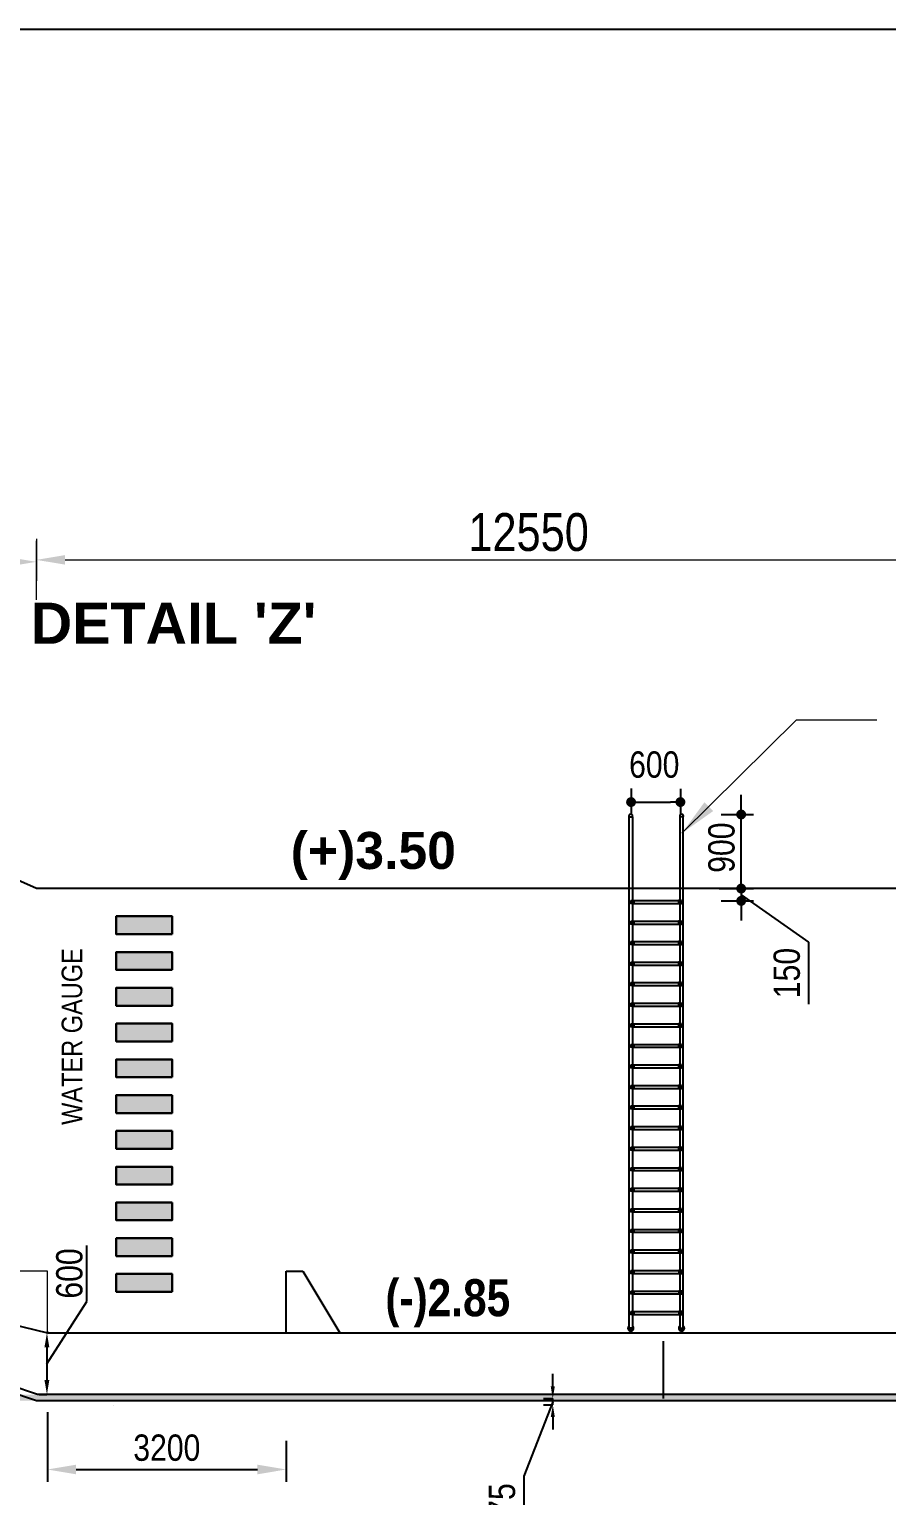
# Model space of a CAD drawing. Extents: x -119161 to 3778985, y -614964 to -70183.
# Drawn here: x 2752945 to 2763372, y -253453 to -235629 of the extents above; entities that cross this region are included whole.
import ezdxf

# ---------------------------------------------------------------- set-up
doc = ezdxf.new("R2010")
doc.units = 0
doc.header["$MEASUREMENT"] = 0
doc.linetypes.add('DASHED', pattern=[0.75, 0.5, -0.25])
doc.layers.get('0').update_dxf_attribs({"linetype": 'CONTINUOUS'})
doc.layers.get('DEFPOINTS').update_dxf_attribs({"linetype": 'CONTINUOUS'})
for name, color, linetype, lineweight in [('CAR', 5, 'CONTINUOUS', 18), ('Dim', 7, 'CONTINUOUS', 9), ('Dimension', 8, 'CONTINUOUS', 18), ('line2', 3, 'CONTINUOUS', 30)]:
    doc.layers.add(name, color=color, linetype=linetype, lineweight=lineweight)
for name, color, linetype in [('LINE', 7, 'CONTINUOUS'), ('TEXT', 10, 'CONTINUOUS'), ('Water Ladder', 2, 'CONTINUOUS')]:
    doc.layers.add(name, color=color, linetype=linetype)
doc.styles.add('1-2', font='arial.ttf')
doc.styles.add('ARIAL', font='ARIALN.TTF')
doc.styles.add('DIM', font='isocp3.shx')
doc.styles.add('dimText', font='ARIALN.TTF')
doc.styles.add('text', font='ARIALN.TTF', dxfattribs={"height": 1.6})
doc.dimstyles.new('dim_150', dxfattribs={"dimtxt": 300, "dimasz": 300, "dimexe": 300, "dimexo": 100, "dimgap": 100, "dimtad": 1, "dimdec": 0, "dimzin": 0, "dimdsep": 46, "dimtxsty": 'DIM', "dimcen": 150, "dimclrd": 5, "dimclre": 5, "dimclrt": 7, "dimadec": 0, "dimazin": 0, "dimtfac": 1, "dimtdec": 0, "dimtmove": 0, "dimatfit": 3, "dimfxl": 20, "dimtolj": 1, "dimtzin": 0, "dimarcsym": 0})
doc.dimstyles.new('dim_230', dxfattribs={"dimtxt": 460, "dimasz": 460, "dimexe": 230, "dimexo": 100, "dimgap": 100, "dimtad": 1, "dimdec": 0, "dimzin": 0, "dimdsep": 46, "dimtxsty": 'dimText', "dimcen": 0.09, "dimclrd": 256, "dimclre": 256, "dimclrt": 7, "dimadec": 0, "dimazin": 0, "dimtfac": 1, "dimtdec": 0, "dimtofl": 0, "dimtmove": 0, "dimatfit": 3, "dimfxl": 1, "dimtolj": 1, "dimtzin": 0, "dimlwd": -1, "dimlwe": -1, "dimarcsym": 0})

# ---------------------------------------------------------------- blocks, each defined once
blk = doc.blocks.new('_Dot')
at = {"color": 0, "linetype": 'ByBlock', "lineweight": -2}
blk.add_line((-0.5, 0), (-1, 0), dxfattribs=at)
at = {"color": 0, "linetype": 'ByBlock', "const_width": 0.5}
blk.add_lwpolyline([(-0.25, 0, 1), (0.25, 0, 1)], format="xyb", close=True, dxfattribs=at)
blk = doc.blocks.new('*D1455')
at = {"layer": 'DEFPOINTS', "color": 0, "lineweight": -2, "ltscale": 500}
for p in [(2761259, -245173), (2761602, -245173), (2761234, -246073)]:
    blk.add_point(p, dxfattribs=at)
at = {"layer": 'Dim', "color": 5, "lineweight": -2, "ltscale": 500}
for p, q in [((2761602, -245053), (2761602, -244933)), ((2761359, -245173), (2761752, -245173)), ((2761602, -246073), (2761602, -245173)), ((2761334, -246073), (2761752, -246073)), ((2761602, -246193), (2761602, -246313))]:
    blk.add_line(p, q, dxfattribs=at)
at = {"layer": 'Dim', "color": 5, "lineweight": -2, "ltscale": 500, "xscale": 120, "yscale": 120, "zscale": 120}
for p, rotation in [((2761602, -245173), 270), ((2761602, -246073), 90)]:
    blk.add_blockref('_Dot', p, dxfattribs=dict(at, rotation=rotation))
at = {"layer": 'Dim', "color": 7, "ltscale": 500, "insert": (2761364, -245576), "char_height": 320, "attachment_point": 5, "rotation": 90, "style": 'ARIAL'}
blk.add_mtext('\\A1;900', dxfattribs=at)
blk = doc.blocks.new('*D1457')
at = {"layer": 'DEFPOINTS', "color": 0, "lineweight": -2, "ltscale": 500}
for p in [(2760263, -244756), (2760863, -244761), (2760863, -245022)]:
    blk.add_point(p, dxfattribs=at)
at = {"layer": 'Dim', "color": 5, "lineweight": -2, "ltscale": 500}
for p, q in [((2760263, -244856), (2760263, -245172)), ((2760863, -244861), (2760863, -245172)), ((2760383, -245022), (2760743, -245022))]:
    blk.add_line(p, q, dxfattribs=at)
at = {"layer": 'Dim', "color": 5, "lineweight": -2, "ltscale": 500, "xscale": 120, "yscale": 120, "zscale": 120, "rotation": 180}
blk.add_blockref('_Dot', (2760263, -245022), dxfattribs=at)
at = {"layer": 'Dim', "color": 5, "lineweight": -2, "ltscale": 500, "xscale": 120, "yscale": 120, "zscale": 120}
blk.add_blockref('_Dot', (2760863, -245022), dxfattribs=at)
at = {"layer": 'Dim', "color": 7, "ltscale": 500, "insert": (2760545, -244568), "char_height": 320, "attachment_point": 5, "style": 'ARIAL'}
blk.add_mtext('\\A1;600', dxfattribs=at)
blk = doc.blocks.new('Water Ladder')
at = {"layer": 'Water Ladder'}
h = blk.add_hatch(color=15, dxfattribs=at)
h.dxf.hatch_style = 1
h.paths.add_polyline_path([(-129, -41), (-166, -41), (-166, -77), (-129, -77)])
h = blk.add_hatch(color=15, dxfattribs=at)
h.dxf.hatch_style = 1
h.paths.add_polyline_path([(415, -77), (452, -77), (452, -41), (415, -41)])
h = blk.add_hatch(color=15, dxfattribs=at)
h.dxf.hatch_style = 1
h.paths.add_polyline_path([(-129, -291), (-166, -291), (-166, -327), (-129, -327)])
h = blk.add_hatch(color=15, dxfattribs=at)
h.dxf.hatch_style = 1
h.paths.add_polyline_path([(415, -327), (452, -327), (452, -291), (415, -291)])
h = blk.add_hatch(color=15, dxfattribs=at)
h.dxf.hatch_style = 1
h.paths.add_polyline_path([(-129, -541), (-166, -541), (-166, -576), (-129, -576)])
h = blk.add_hatch(color=15, dxfattribs=at)
h.dxf.hatch_style = 1
h.paths.add_polyline_path([(415, -576), (452, -576), (452, -541), (415, -541)])
h = blk.add_hatch(color=15, dxfattribs=at)
h.dxf.hatch_style = 1
h.paths.add_polyline_path([(-129, -790), (-166, -790), (-166, -826), (-129, -826)])
h = blk.add_hatch(color=15, dxfattribs=at)
h.dxf.hatch_style = 1
h.paths.add_polyline_path([(415, -826), (452, -826), (452, -790), (415, -790)])
h = blk.add_hatch(color=15, dxfattribs=at)
h.dxf.hatch_style = 1
h.paths.add_polyline_path([(-129, -1040), (-166, -1040), (-166, -1076), (-129, -1076)])
h = blk.add_hatch(color=15, dxfattribs=at)
h.dxf.hatch_style = 1
h.paths.add_polyline_path([(-129, -1040), (-166, -1040), (-166, -1076), (-129, -1076)])
h = blk.add_hatch(color=15, dxfattribs=at)
h.dxf.hatch_style = 1
h.paths.add_polyline_path([(415, -1076), (452, -1076), (452, -1040), (415, -1040)])
h = blk.add_hatch(color=15, dxfattribs=at)
h.dxf.hatch_style = 1
h.paths.add_polyline_path([(415, -1076), (452, -1076), (452, -1040), (415, -1040)])
h = blk.add_hatch(color=15, dxfattribs=at)
h.dxf.hatch_style = 1
h.paths.add_polyline_path([(-129, -1290), (-166, -1290), (-166, -1326), (-129, -1326)])
h = blk.add_hatch(color=15, dxfattribs=at)
h.dxf.hatch_style = 1
h.paths.add_polyline_path([(415, -1326), (452, -1326), (452, -1290), (415, -1290)])
h = blk.add_hatch(color=15, dxfattribs=at)
h.dxf.hatch_style = 1
h.paths.add_polyline_path([(-129, -1540), (-166, -1540), (-166, -1576), (-129, -1576)])
h = blk.add_hatch(color=15, dxfattribs=at)
h.dxf.hatch_style = 1
h.paths.add_polyline_path([(415, -1576), (452, -1576), (452, -1540), (415, -1540)])
h = blk.add_hatch(color=15, dxfattribs=at)
h.dxf.hatch_style = 1
h.paths.add_polyline_path([(-129, -1790), (-166, -1790), (-166, -1826), (-129, -1826)])
h = blk.add_hatch(color=15, dxfattribs=at)
h.dxf.hatch_style = 1
h.paths.add_polyline_path([(415, -1826), (452, -1826), (452, -1790), (415, -1790)])
h = blk.add_hatch(color=15, dxfattribs=at)
h.dxf.hatch_style = 1
h.paths.add_polyline_path([(-129, -2040), (-166, -2040), (-166, -2076), (-129, -2076)])
h = blk.add_hatch(color=15, dxfattribs=at)
h.dxf.hatch_style = 1
h.paths.add_polyline_path([(415, -2076), (452, -2076), (452, -2040), (415, -2040)])
h = blk.add_hatch(color=15, dxfattribs=at)
h.dxf.hatch_style = 1
h.paths.add_polyline_path([(-129, -2290), (-166, -2290), (-166, -2325), (-129, -2325)])
h = blk.add_hatch(color=15, dxfattribs=at)
h.dxf.hatch_style = 1
h.paths.add_polyline_path([(415, -2325), (452, -2325), (452, -2290), (415, -2290)])
h = blk.add_hatch(color=15, dxfattribs=at)
h.dxf.hatch_style = 1
h.paths.add_polyline_path([(-129, -2539), (-166, -2539), (-166, -2575), (-129, -2575)])
h = blk.add_hatch(color=15, dxfattribs=at)
h.dxf.hatch_style = 1
h.paths.add_polyline_path([(415, -2575), (452, -2575), (452, -2539), (415, -2539)])
h = blk.add_hatch(color=15, dxfattribs=at)
h.dxf.hatch_style = 1
h.paths.add_polyline_path([(-129, -2789), (-166, -2789), (-166, -2825), (-129, -2825)])
h = blk.add_hatch(color=15, dxfattribs=at)
h.dxf.hatch_style = 1
h.paths.add_polyline_path([(415, -2825), (452, -2825), (452, -2789), (415, -2789)])
h = blk.add_hatch(color=15, dxfattribs=at)
h.dxf.hatch_style = 1
h.paths.add_polyline_path([(-129, -3039), (-166, -3039), (-166, -3075), (-129, -3075)])
h = blk.add_hatch(color=15, dxfattribs=at)
h.dxf.hatch_style = 1
h.paths.add_polyline_path([(415, -3075), (452, -3075), (452, -3039), (415, -3039)])
h = blk.add_hatch(color=15, dxfattribs=at)
h.dxf.hatch_style = 1
h.paths.add_polyline_path([(-129, -3289), (-166, -3289), (-166, -3325), (-129, -3325)])
h = blk.add_hatch(color=15, dxfattribs=at)
h.dxf.hatch_style = 1
h.paths.add_polyline_path([(415, -3325), (452, -3325), (452, -3289), (415, -3289)])
h = blk.add_hatch(color=15, dxfattribs=at)
h.dxf.hatch_style = 1
h.paths.add_polyline_path([(-129, -3539), (-166, -3539), (-166, -3575), (-129, -3575)])
h = blk.add_hatch(color=15, dxfattribs=at)
h.dxf.hatch_style = 1
h.paths.add_polyline_path([(415, -3575), (452, -3575), (452, -3539), (415, -3539)])
h = blk.add_hatch(color=15, dxfattribs=at)
h.dxf.hatch_style = 1
h.paths.add_polyline_path([(-129, -3789), (-166, -3789), (-166, -3825), (-129, -3825)])
h = blk.add_hatch(color=15, dxfattribs=at)
h.dxf.hatch_style = 1
h.paths.add_polyline_path([(415, -3825), (452, -3825), (452, -3789), (415, -3789)])
h = blk.add_hatch(color=15, dxfattribs=at)
h.dxf.hatch_style = 1
h.paths.add_polyline_path([(-129, -4039), (-166, -4039), (-166, -4074), (-129, -4074)])
h = blk.add_hatch(color=15, dxfattribs=at)
h.dxf.hatch_style = 1
h.paths.add_polyline_path([(415, -4074), (452, -4074), (452, -4039), (415, -4039)])
h = blk.add_hatch(color=15, dxfattribs=at)
h.dxf.hatch_style = 1
h.paths.add_polyline_path([(-129, -4288), (-166, -4288), (-166, -4324), (-129, -4324)])
h = blk.add_hatch(color=15, dxfattribs=at)
h.dxf.hatch_style = 1
h.paths.add_polyline_path([(415, -4324), (452, -4324), (452, -4288), (415, -4288)])
h = blk.add_hatch(color=15, dxfattribs=at)
h.dxf.hatch_style = 1
h.paths.add_polyline_path([(-128, -4538), (-165, -4538), (-165, -4574), (-128, -4574)])
h = blk.add_hatch(color=15, dxfattribs=at)
h.dxf.hatch_style = 1
h.paths.add_polyline_path([(417, -4574), (454, -4574), (454, -4538), (417, -4538)])
h = blk.add_hatch(color=15, dxfattribs=at)
h.dxf.hatch_style = 1
h.paths.add_polyline_path([(-128, -4788), (-165, -4788), (-165, -4824), (-128, -4824)])
h = blk.add_hatch(color=15, dxfattribs=at)
h.dxf.hatch_style = 1
h.paths.add_polyline_path([(417, -4824), (454, -4824), (454, -4788), (417, -4788)])
h = blk.add_hatch(color=15, dxfattribs=at)
h.dxf.hatch_style = 1
h.paths.add_polyline_path([(-128, -5038), (-165, -5038), (-165, -5074), (-128, -5074)])
h = blk.add_hatch(color=15, dxfattribs=at)
h.dxf.hatch_style = 1
h.paths.add_polyline_path([(417, -5074), (454, -5074), (454, -5038), (417, -5038)])
h = blk.add_hatch(color=15, dxfattribs=at)
h.dxf.hatch_style = 1
h.paths.add_polyline_path([(-146, -5218), (-146, -5241), (-186, -5241), (-186, -5218, 2.752629)])
h = blk.add_hatch(color=15, dxfattribs=at)
h.dxf.hatch_style = 1
h.paths.add_polyline_path([(-186, -5241), (-186, -5218, 2.752629), (-146, -5218), (-146, -5241)])
h = blk.add_hatch(color=15, dxfattribs=at)
h.dxf.hatch_style = 1
h.paths.add_polyline_path([(472, -5218), (472, -5241), (432, -5241), (432, -5218, 2.752629)])
for points in [[(-146, -3139), (-146, -5241), (-186, -5241), (-186, 974), (-146, 974), (-146, -41)], [(432, -3139), (432, -5241), (472, -5241), (472, 974), (432, 974), (432, -41)], [(-146, -77), (-146, -291)], [(-129, -41), (415, -41)], [(-129, -77), (415, -77)], [(432, -77), (432, -291)], [(-146, -327), (-146, -541)], [(-129, -291), (415, -291)], [(-129, -327), (415, -327)], [(432, -327), (432, -541)], [(-146, -576), (-146, -790)], [(-129, -541), (415, -541)], [(-129, -576), (415, -576)], [(432, -576), (432, -790)], [(-146, -826), (-146, -1040)], [(-129, -790), (415, -790)], [(-129, -826), (415, -826)], [(432, -826), (432, -1040)], [(-129, -1040), (415, -1040)], [(-129, -1040), (415, -1040)], [(-146, -1076), (-146, -1290)], [(-129, -1076), (415, -1076)], [(-129, -1076), (415, -1076)], [(432, -1076), (432, -1290)], [(-146, -1326), (-146, -1540)], [(-129, -1290), (415, -1290)], [(-129, -1326), (415, -1326)], [(432, -1326), (432, -1540)], [(-146, -1576), (-146, -1790)], [(-129, -1540), (415, -1540)], [(-129, -1576), (415, -1576)], [(432, -1576), (432, -1790)], [(-146, -1826), (-146, -2040)], [(-129, -1790), (415, -1790)], [(-129, -1826), (415, -1826)], [(432, -1826), (432, -2040)], [(-146, -2076), (-146, -2290)], [(-129, -2040), (415, -2040)], [(-129, -2076), (415, -2076)], [(432, -2076), (432, -2290)], [(-129, -2290), (415, -2290)], [(-146, -2325), (-146, -2539)], [(-129, -2325), (415, -2325)], [(432, -2325), (432, -2789)], [(-146, -2575), (-146, -2789)], [(-129, -2539), (415, -2539)], [(-129, -2575), (415, -2575)], [(-146, -2825), (-146, -3039)], [(-129, -2789), (415, -2789)], [(-129, -2825), (415, -2825)], [(432, -2825), (432, -3039)], [(-146, -3075), (-146, -3139)], [(-129, -3039), (415, -3039)], [(-129, -3075), (415, -3075)], [(432, -3075), (432, -3139)], [(-146, -3325), (-146, -3389)], [(-129, -3289), (415, -3289)], [(-129, -3325), (415, -3325)], [(-129, -3539), (415, -3539)], [(-146, -3575), (-146, -3639)], [(-129, -3575), (415, -3575)], [(-146, -3825), (-146, -3889)], [(-129, -3789), (415, -3789)], [(-129, -3825), (415, -3825)], [(-146, -4074), (-146, -4138)], [(-129, -4039), (415, -4039)], [(-129, -4074), (415, -4074)], [(-146, -4324), (-146, -4388)], [(-129, -4288), (415, -4288)], [(-129, -4324), (415, -4324)], [(-145, -4574), (-145, -5207)], [(-128, -4538), (417, -4538)], [(-128, -4574), (417, -4574)], [(-128, -4788), (417, -4788)], [(-128, -4824), (417, -4824)], [(-128, -5038), (417, -5038)], [(-128, -5074), (417, -5074)]]:
    blk.add_lwpolyline(points, dxfattribs=at)
for points in [[(-166, -41), (-129, -41), (-129, -77), (-166, -77)], [(452, -41), (415, -41), (415, -77), (452, -77)], [(-166, -291), (-129, -291), (-129, -327), (-166, -327)], [(452, -291), (415, -291), (415, -327), (452, -327)], [(-166, -541), (-129, -541), (-129, -576), (-166, -576)], [(452, -541), (415, -541), (415, -576), (452, -576)], [(-166, -790), (-129, -790), (-129, -826), (-166, -826)], [(452, -790), (415, -790), (415, -826), (452, -826)], [(-166, -1040), (-129, -1040), (-129, -1076), (-166, -1076)], [(-166, -1040), (-129, -1040), (-129, -1076), (-166, -1076)], [(452, -1040), (415, -1040), (415, -1076), (452, -1076)], [(452, -1040), (415, -1040), (415, -1076), (452, -1076)], [(-166, -1290), (-129, -1290), (-129, -1326), (-166, -1326)], [(452, -1290), (415, -1290), (415, -1326), (452, -1326)], [(-166, -1540), (-129, -1540), (-129, -1576), (-166, -1576)], [(452, -1540), (415, -1540), (415, -1576), (452, -1576)], [(-166, -1790), (-129, -1790), (-129, -1826), (-166, -1826)], [(452, -1790), (415, -1790), (415, -1826), (452, -1826)], [(-166, -2040), (-129, -2040), (-129, -2076), (-166, -2076)], [(452, -2040), (415, -2040), (415, -2076), (452, -2076)], [(-166, -2290), (-129, -2290), (-129, -2325), (-166, -2325)], [(452, -2290), (415, -2290), (415, -2325), (452, -2325)], [(-166, -2539), (-129, -2539), (-129, -2575), (-166, -2575)], [(452, -2539), (415, -2539), (415, -2575), (452, -2575)], [(-166, -2789), (-129, -2789), (-129, -2825), (-166, -2825)], [(452, -2789), (415, -2789), (415, -2825), (452, -2825)], [(-166, -3039), (-129, -3039), (-129, -3075), (-166, -3075)], [(452, -3039), (415, -3039), (415, -3075), (452, -3075)], [(-166, -3289), (-129, -3289), (-129, -3325), (-166, -3325)], [(452, -3289), (415, -3289), (415, -3325), (452, -3325)], [(-166, -3539), (-129, -3539), (-129, -3575), (-166, -3575)], [(452, -3539), (415, -3539), (415, -3575), (452, -3575)], [(-166, -3789), (-129, -3789), (-129, -3825), (-166, -3825)], [(452, -3789), (415, -3789), (415, -3825), (452, -3825)], [(-166, -4039), (-129, -4039), (-129, -4074), (-166, -4074)], [(452, -4039), (415, -4039), (415, -4074), (452, -4074)], [(-166, -4288), (-129, -4288), (-129, -4324), (-166, -4324)], [(452, -4288), (415, -4288), (415, -4324), (452, -4324)], [(-165, -4538), (-128, -4538), (-128, -4574), (-165, -4574)], [(454, -4538), (417, -4538), (417, -4574), (454, -4574)], [(-165, -4788), (-128, -4788), (-128, -4824), (-165, -4824)], [(454, -4788), (417, -4788), (417, -4824), (454, -4824)], [(-165, -5038), (-128, -5038), (-128, -5074), (-165, -5074)], [(454, -5038), (417, -5038), (417, -5074), (454, -5074)]]:
    blk.add_lwpolyline(points, close=True, dxfattribs=at)
for centre, radius, start, end in [((-166, 986), 22.9, 328.622, 211.378), ((452, 986), 22.9, 328.622, 211.378), ((-166, -5241), 34.5, 124.5748, 55.4252), ((-166, -5241), 30.5, 129.9311, 50.0689), ((452, -5241), 34.5, 124.5748, 55.4252), ((452, -5241), 30.5, 129.9311, 50.0689)]:
    blk.add_arc(centre, radius, start, end, dxfattribs=at)
blk = doc.blocks.new('*D1484')
at = {"layer": 'DEFPOINTS', "color": 0, "lineweight": -2, "ltscale": 500}
for p in [(2753030, -241723), (2753030, -242102), (2749600, -242497)]:
    blk.add_point(p, dxfattribs=at)
at = {"layer": 'Dim', "ltscale": 500}
for p, q in [((2753030, -241823), (2753030, -242332)), ((2749600, -242397), (2749600, -241872)), ((2749950, -242102), (2752680, -242102))]:
    blk.add_line(p, q, dxfattribs=at)
at = {"layer": 'Dim', "lineweight": -2, "ltscale": 500}
for points in [[(2749950, -242044), (2749950, -242160), (2749600, -242102)], [(2752680, -242044), (2752680, -242160), (2753030, -242102)]]:
    blk.add_solid(points, dxfattribs=at)
at = {"layer": 'Dim', "color": 7, "ltscale": 500, "insert": (2751315, -241767), "char_height": 460, "attachment_point": 5, "style": 'dimText'}
blk.add_mtext('\\A1;4050', dxfattribs=at)
blk = doc.blocks.new('*D1488')
at = {"layer": 'DEFPOINTS', "color": 0, "lineweight": -2, "ltscale": 500}
for p in [(2761234, -246073), (2761259, -246223), (2761602, -246223)]:
    blk.add_point(p, dxfattribs=at)
at = {"layer": 'Dim', "color": 5, "lineweight": -2, "ltscale": 500}
for p, q in [((2761602, -245953), (2761602, -245833)), ((2761334, -246073), (2761752, -246073)), ((2761602, -246073), (2761602, -246223)), ((2761602, -246073), (2761602, -246223)), ((2761359, -246223), (2761752, -246223)), ((2761602, -246148), (2762421, -246723)), ((2761602, -246343), (2761602, -246463)), ((2762421, -246723), (2762421, -247477))]:
    blk.add_line(p, q, dxfattribs=at)
at = {"layer": 'Dim', "color": 5, "lineweight": -2, "ltscale": 500, "xscale": 120, "yscale": 120, "zscale": 120}
for p, rotation in [((2761602, -246073), 270), ((2761602, -246223), 90)]:
    blk.add_blockref('_Dot', p, dxfattribs=dict(at, rotation=rotation))
at = {"layer": 'Dim', "color": 7, "ltscale": 500, "insert": (2762158, -247100), "char_height": 320, "attachment_point": 5, "rotation": 90, "style": 'ARIAL'}
blk.add_mtext('\\A1;150', dxfattribs=at)
blk = doc.blocks.new('*D1492')
at = {"layer": 'DEFPOINTS', "color": 0, "lineweight": -2, "ltscale": 500}
for p in [(2753183, -251473), (2753066, -252223), (2753159, -252223)]:
    blk.add_point(p, dxfattribs=at)
at = {"layer": 'Dim', "color": 5, "lineweight": -2, "ltscale": 500}
for p, q in [((2753646, -251092), (2753646, -250411)), ((2753159, -251848), (2753646, -251092)), ((2753183, -251473), (2753159, -251473)), ((2753159, -251648), (2753159, -252048)), ((2753066, -252223), (2753159, -252223))]:
    blk.add_line(p, q, dxfattribs=at)
for points in [[(2753129, -251648), (2753188, -251648), (2753159, -251473)], [(2753129, -252048), (2753188, -252048), (2753159, -252223)]]:
    blk.add_solid(points, dxfattribs=at)
at = {"layer": 'Dim', "color": 7, "ltscale": 500, "insert": (2753433, -250752), "char_height": 320, "attachment_point": 5, "rotation": 90, "style": 'ARIAL'}
blk.add_mtext('\\A1;600', dxfattribs=at)
blk = doc.blocks.new('*D1494')
at = {"layer": 'DEFPOINTS', "color": 0, "lineweight": -2, "ltscale": 500}
for p in [(2759197, -252273), (2759197, -252348), (2759311, -252273)]:
    blk.add_point(p, dxfattribs=at)
at = {"layer": 'Dim', "color": 5, "lineweight": -2, "ltscale": 500}
for p, q in [((2759311, -252123), (2759311, -251973)), ((2759311, -252310), (2758957, -253217)), ((2759197, -252273), (2759311, -252273)), ((2759197, -252348), (2759311, -252348)), ((2759311, -252348), (2759311, -252273)), ((2759311, -252348), (2759311, -252273)), ((2759311, -252498), (2759311, -252648)), ((2758957, -253217), (2758957, -253793))]:
    blk.add_line(p, q, dxfattribs=at)
for points in [[(2759286, -252123), (2759336, -252123), (2759311, -252273)], [(2759286, -252498), (2759336, -252498), (2759311, -252348)]]:
    blk.add_solid(points, dxfattribs=at)
at = {"layer": 'Dim', "color": 7, "ltscale": 500, "insert": (2758695, -253505), "char_height": 320, "attachment_point": 5, "rotation": 90, "style": 'ARIAL'}
blk.add_mtext('\\A1;75', dxfattribs=at)
blk = doc.blocks.new('*D1532')
at = {"layer": 'DEFPOINTS', "color": 0, "lineweight": -2, "ltscale": 500}
for p in [(2753164, -252339), (2756069, -252685), (2756069, -253134)]:
    blk.add_point(p, dxfattribs=at)
at = {"layer": 'Dim', "color": 5, "lineweight": -2, "ltscale": 500}
for p, q in [((2753164, -252439), (2753164, -253284)), ((2756069, -252785), (2756069, -253284)), ((2753514, -253134), (2755719, -253134))]:
    blk.add_line(p, q, dxfattribs=at)
for points in [[(2753514, -253076), (2753514, -253193), (2753164, -253134)], [(2755719, -253076), (2755719, -253193), (2756069, -253134)]]:
    blk.add_solid(points, dxfattribs=at)
at = {"layer": 'Dim', "color": 7, "ltscale": 500, "insert": (2754617, -252871), "char_height": 320, "attachment_point": 5, "style": 'ARIAL'}
blk.add_mtext('\\A1;3200', dxfattribs=at)
blk = doc.blocks.new('cc')
at = {"layer": 'Dim'}
h = blk.add_hatch(color=8, dxfattribs=at)
h.dxf.hatch_style = 1
h.paths.add_polyline_path([(0, 0), (0, -217), (681, -217), (681, 0)])
h = blk.add_hatch(color=8, dxfattribs=at)
h.dxf.hatch_style = 1
h.paths.add_polyline_path([(0, -435), (0, -652), (681, -652), (681, -435)])
h = blk.add_hatch(color=8, dxfattribs=at)
h.dxf.hatch_style = 1
h.paths.add_polyline_path([(681, -1087), (681, -869), (0, -869), (0, -1087)])
h = blk.add_hatch(color=8, dxfattribs=at)
h.dxf.hatch_style = 1
h.paths.add_polyline_path([(0, -1304), (0, -1521), (681, -1521), (681, -1304)])
h = blk.add_hatch(color=8, dxfattribs=at)
h.dxf.hatch_style = 1
h.paths.add_polyline_path([(0, -1739), (0, -1956), (681, -1956), (681, -1739)])
h = blk.add_hatch(color=8, dxfattribs=at)
h.dxf.hatch_style = 1
h.paths.add_polyline_path([(681, -2391), (681, -2173), (0, -2173), (0, -2391)])
h = blk.add_hatch(color=8, dxfattribs=at)
h.dxf.hatch_style = 1
h.paths.add_polyline_path([(681, -2826), (681, -2608), (0, -2608), (0, -2826)])
h = blk.add_hatch(color=8, dxfattribs=at)
h.dxf.hatch_style = 1
h.paths.add_polyline_path([(0, -3043), (0, -3260), (681, -3260), (681, -3043)])
h = blk.add_hatch(color=8, dxfattribs=at)
h.dxf.hatch_style = 1
h.paths.add_polyline_path([(681, -3695), (681, -3478), (0, -3478), (0, -3695)])
h = blk.add_hatch(color=8, dxfattribs=at)
h.dxf.hatch_style = 1
h.paths.add_polyline_path([(681, -4130), (681, -3912), (0, -3912), (0, -4130)])
h = blk.add_hatch(color=8, dxfattribs=at)
h.dxf.hatch_style = 1
h.paths.add_polyline_path([(0, -4347), (0, -4564), (681, -4564), (681, -4347)])
at = {"layer": 'line2', "color": 15}
for points in [[(681, -217), (0, -217), (0, 0), (681, 0)], [(681, -652), (0, -652), (0, -435), (681, -435)], [(681, -869), (0, -869), (0, -1087), (681, -1087)], [(681, -1521), (0, -1521), (0, -1304), (681, -1304)], [(681, -1956), (0, -1956), (0, -1739), (681, -1739)], [(681, -2173), (0, -2173), (0, -2391), (681, -2391)], [(681, -2608), (0, -2608), (0, -2826), (681, -2826)], [(681, -3260), (0, -3260), (0, -3043), (681, -3043)], [(681, -3478), (0, -3478), (0, -3695), (681, -3695)], [(681, -3912), (0, -3912), (0, -4130), (681, -4130)], [(681, -4564), (0, -4564), (0, -4347), (681, -4347)]]:
    blk.add_lwpolyline(points, close=True, dxfattribs=at)
blk = doc.blocks.new('*D1541')
at = {"layer": 'DEFPOINTS', "color": 0, "lineweight": -2, "ltscale": 500}
for p in [(2765003, -242078), (2765003, -242188), (2753030, -242664)]:
    blk.add_point(p, dxfattribs=at)
at = {"layer": 'Dim', "ltscale": 500}
for p, q in [((2753030, -242564), (2753030, -241848)), ((2765003, -242088), (2765003, -241848)), ((2753380, -242078), (2764653, -242078))]:
    blk.add_line(p, q, dxfattribs=at)
at = {"layer": 'Dim', "lineweight": -2, "ltscale": 500}
for points in [[(2753380, -242020), (2753380, -242136), (2753030, -242078)], [(2764653, -242020), (2764653, -242136), (2765003, -242078)]]:
    blk.add_solid(points, dxfattribs=at)
at = {"layer": 'Dim', "color": 7, "ltscale": 500, "insert": (2759017, -241743), "char_height": 460, "attachment_point": 5, "style": 'dimText'}
blk.add_mtext('\\A1;12550', dxfattribs=at)

msp = doc.modelspace()

# ---------------------------------------------------------------- hatches: boundary and pattern name
at = {"layer": 'Dim'}
h = msp.add_hatch(dxfattribs=at)
h.set_pattern_fill('AR-CONC', color=8, scale=20)
h.set_pattern_definition([(50, (2396029.9, -395170.54), (143.452037, -12.550427), [15, -165]), (355, (2396029.9, -395170.54), (-27.750267, 150.438427), [12, -132]), (100.451444, (2396041.86, -395171.59), (115.70177, 137.888), [12.74804, -140.22842]), (46.1842, (2396029.9, -395130.54), (213.44827, -33.10386), [22.5, -247.5]), (96.635635, (2396047.69, -395133.3), (186.93239, 194.82372), [19.12207, -210.34275]), (351.184164, (2396029.9, -395130.54), (186.93239, 194.82372), [18, -198]), (21, (2396049.9, -395140.54), (119.38141, -80.523778), [15, -165]), (326, (2396049.9, -395140.54), (48.663066, 145.03001), [12, -132]), (71.451445, (2396059.85, -395147.25), (168.044475, 64.50623), [12.74804, -140.22842]), (37.5, (2396029.9, -395170.544), (2.431971, 66.578771), [0, -130.4, 0, -134, 0, -132.5]), (7.5, (2396029.9, -395170.544), (52.613907, 78.882342), [0, -76.4, 0, -127.4, 0, -50.5]), (327.5, (2395985.3, -395170.544), (106.764487, -4.510974), [0, -50, 0, -156, 0, -207]), (317.5, (2395965.3, -395170.54), (116.637234, 20.020996), [0, -65, 0, -103.6, 0, -147])])
h.paths.add_polyline_path([(2766831, -252523.4), (2766340.8, -252523.1), (2766340.8, -252598.1), (2766831, -252598.4)])
h.paths.add_polyline_path([(2724930.7, -252583.5), (2724440.7, -252583.5), (2724440.7, -252658.5), (2724930.7, -252658.5)])
h.paths.add_polyline_path([(2747960.3, -251322.8), (2741760.5, -251322.8), (2740110.5, -251322.6), (2739262.9, -251322.6), (2737379.5, -251950.4), (2736562.1, -252222.8), (2725940.7, -252222.8), (2725540.7, -252583.5), (2725050.7, -252583.5), (2725050.7, -252658.5), (2725569.6, -252658.5), (2725969.6, -252297.8), (2736574.3, -252297.8), (2737410.7, -252019), (2739274.5, -251397.6), (2740110.5, -251397.6), (2741760.4, -251397.8), (2747929.2, -251397.8), (2748079.2, -251547.8), (2749110.5, -251547.8), (2749947.1, -251547.8), (2751849.6, -252182.2), (2752208.6, -252297.8), (2757583, -252297.8), (2765349.3, -252298), (2765709.3, -252598.1), (2766220.8, -252598.1), (2766220.8, -252523.1), (2765736.7, -252523.1), (2765376.5, -252223), (2757583, -252222.8), (2752208.6, -252222.8), (2751841.7, -252100.5), (2749958.6, -251472.8), (2749110.5, -251472.8), (2748110.3, -251472.8)])

# ---------------------------------------------------------------- linework, layer by layer
at = {"color": 7}
msp.add_lwpolyline([(2753164.2, -251472.8), (2767002.5, -251472.6)], dxfattribs=at)
at = {"layer": 'CAR', "color": 1}
for p, q in [((2753164.2, -250722.8), (2750080.4, -250722.8)), ((2753164.2, -251472.8), (2753164.2, -250722.8))]:
    msp.add_line(p, q, dxfattribs=at)
at = {"layer": 'LINE', "ltscale": 500}
for p, q in [((2753030.5, -246072.8), (2750560.5, -244972.8)), ((2756069.4, -251472.8), (2756069.4, -250722.8)), ((2756069.4, -250722.8), (2756269.4, -250722.8))]:
    msp.add_line(p, q, dxfattribs=at)
at = {"layer": 'LINE'}
msp.add_lwpolyline([(2783182.7, -288746.2), (2708067.9, -288746.2), (2708067.9, -235629.3), (2783182.7, -235629.3)], close=True, dxfattribs=at)
at = {"layer": 'LINE', "ltscale": 500}
for points in [[(2765002.6, -246072.8), (2753030.5, -246072.8)], [(2750080.4, -250722.8), (2753164.2, -251472.8)], [(2756269.4, -250722.8), (2756719.4, -251472.9)], [(2766392.9, -252523.2), (2765908.8, -252523.1), (2765548.6, -252223), (2758841, -252222.8), (2753042.5, -252222.8), (2752707.1, -252111), (2749958.6, -251472.8), (2749110.5, -251472.8), (2749110.5, -251472.8), (2748110.3, -251472.8), (2747960.3, -251322.8), (2741760.5, -251322.8), (2741760.5, -251322.8), (2740110.5, -251322.6), (2740110.5, -251322.6), (2739262.9, -251322.6), (2736562.1, -252222.8), (2722550.7, -252222.8), (2722150.7, -252583.5), (2721860.7, -252583.5)], [(2766392.9, -252598.2), (2765881.7, -252598.1), (2765521.5, -252298), (2758841, -252297.8), (2753030.3, -252297.8), (2752683.4, -252182.2), (2749946.5, -251547.8), (2749110.5, -251547.8), (2748079.2, -251547.8), (2747929.2, -251397.8), (2741760.5, -251397.8), (2740110.4, -251397.6), (2739275.1, -251397.6), (2736574.3, -252297.8), (2722579.6, -252297.8), (2722179.6, -252658.5), (2721860.7, -252658.5)]]:
    msp.add_lwpolyline(points, dxfattribs=at)
at = {"layer": 'LINE', "ltscale": 500, "elevation": 0}
msp.add_lwpolyline([(2760652.5, -251572.6), (2760652.5, -252272.8)], dxfattribs=at)
at = {"layer": 'line2', "color": 7, "linetype": 'Continuous', "ltscale": 1500000.0}
msp.add_line((2753970.8, -252350.7), (2753970.8, -252350.7), dxfattribs=at)

# ---------------------------------------------------------------- block references
at = {"color": 5, "linetype": 'DASHED'}
msp.add_blockref('cc', (2754000.9, -246410.6), dxfattribs=at)
at = {"layer": 'Water Ladder', "color": 2}
msp.add_blockref('Water Ladder', (2760425.4, -246177), dxfattribs=at)

# ---------------------------------------------------------------- texts
at = {"layer": 'Dimension', "color": 0, "lineweight": 13, "ltscale": 2, "insert": (2753903, -242852, 0), "char_height": 500, "width": 6737.011, "attachment_point": 5, "style": '1-2'}
msp.add_mtext("{\\fArial|b1|i0|c0|p34;\\C6;SEE DETAIL 'Z'}", dxfattribs=at)
at = {"layer": 'TEXT', "color": 2, "char_height": 450, "width": 2203.973, "attachment_point": 3, "style": 'text'}
for s, insert in [('{\\fArial|b1|i0|c0|p34;\\C6;(+)3.50}', (2758132.8, -245384.8, 0)), ('{\\fArial Narrow|b1|i0|c0|p34;\\C6;(-)2.85}', (2758793, -250821.3, 0))]:
    msp.add_mtext(s, dxfattribs=dict(at, insert=insert))
at = {"layer": 'TEXT', "insert": (2753464.9, -249606.7), "char_height": 250, "width": 3918.412, "attachment_point": 4, "rotation": 90, "style": 'ARIAL'}
msp.add_mtext('\\pi660.95;WATER GAUGE ', dxfattribs=at)

# ---------------------------------------------------------------- dimensions: what is measured, and where the dimension line sits
at = {"layer": 'Dim', "ltscale": 500}
for base, p1, p2, text, dimstyle, override, picture, middle in [((2753030.5, -242101.9), (2749600.5, -242497.3), (2753030.5, -241723.3), '4050', 'dim_230', {"dimasz": 350, "dimsah": 1, "dimtmove": 2}, '*D1484', (2751315.5, -241767)), ((2765002.6, -242077.9), (2753030.5, -242664.1), (2765002.6, -242187.8), '12550', 'dim_230', {"dimasz": 350, "dimsah": 1, "dimtmove": 2}, '*D1541', (2759016.5, -241743)), ((2756069.4, -253134.3), (2753164.2, -252338.9), (2756069.4, -252685.2), '3200', 'dim_150', {"dimtxt": 320, "dimasz": 350, "dimexe": 150, "dimtxsty": 'ARIAL', "dimsah": 1, "dimtmove": 1}, '*D1532', (2754616.8, -252870.9))]:
    dim = msp.add_linear_dim(base=base, p1=p1, p2=p2, text=text, dimstyle=dimstyle, override=override, dxfattribs=at)
    dim.commit()
    dim.dimension.update_dxf_attribs({"geometry": picture, "text_midpoint": middle})
dim = msp.add_linear_dim(base=(2760863.3, -245022.5), p1=(2760263.3, -244755.6), p2=(2760863.3, -244761.3), dimstyle='dim_150', override={"dimtxt": 320, "dimasz": 120, "dimexe": 150, "dimtxsty": 'ARIAL', "dimblk1": 'Dot', "dimblk2": 'Dot', "dimsah": 1, "dimtmove": 2}, dxfattribs=at)
dim.commit()
dim.dimension.update_dxf_attribs({"geometry": '*D1457', "text_midpoint": (2760545.4, -244568.2), "dimtype": 160})
for base, p1, p2, angle, override, picture, middle, dimtype in [((2761602.1, -245172.9), (2761233.5, -246072.6), (2761259.5, -245172.9), 90, {"dimtxt": 320, "dimasz": 120, "dimexe": 150, "dimtxsty": 'ARIAL', "dimblk1": 'Dot', "dimblk2": 'Dot', "dimsah": 1, "dimtmove": 2}, '*D1455', (2761364.5, -245575.9), 160), ((2761602.1, -246222.6), (2761233.5, -246072.6), (2761259.5, -246222.6), 270, {"dimtxt": 320, "dimasz": 120, "dimexe": 150, "dimtxsty": 'ARIAL', "dimblk1": 'Dot', "dimblk2": 'Dot', "dimsah": 1, "dimtmove": 1}, '*D1488', (2762421.1, -246822.6), 160), ((2759311, -252272.8), (2759197.4, -252347.9), (2759197.4, -252272.8), 90, {"dimtxt": 320, "dimasz": 150, "dimexe": 0, "dimexo": 0, "dimtxsty": 'ARIAL', "dimsah": 1, "dimtmove": 1}, '*D1494', (2758957.3, -253317.2), 161)]:
    dim = msp.add_linear_dim(base=base, p1=p1, p2=p2, angle=angle, dimstyle='dim_150', override=override, dxfattribs=at)
    dim.commit()
    dim.dimension.update_dxf_attribs({"geometry": picture, "text_midpoint": middle, "dimtype": dimtype})
dim = msp.add_linear_dim(base=(2753158.6, -252223.3), p1=(2753183.1, -251472.8), p2=(2753066.3, -252223.3), angle=90, text='600', dimstyle='dim_150', override={"dimtxt": 320, "dimasz": 175, "dimexe": 0, "dimexo": 0, "dimgap": 50, "dimtxsty": 'ARIAL', "dimsah": 1, "dimtmove": 1}, dxfattribs=at)
dim.commit()
dim.dimension.update_dxf_attribs({"geometry": '*D1492', "text_midpoint": (2753646.3, -251041.9), "dimtype": 160})

# ---------------------------------------------------------------- leaders
msp.add_leader([(2760881.2, -245400.4), (2762275.3, -244024.3), (2763250.7, -244024.3)], dimstyle='dim_230', dxfattribs=at)

doc.saveas('drawing.dxf')
